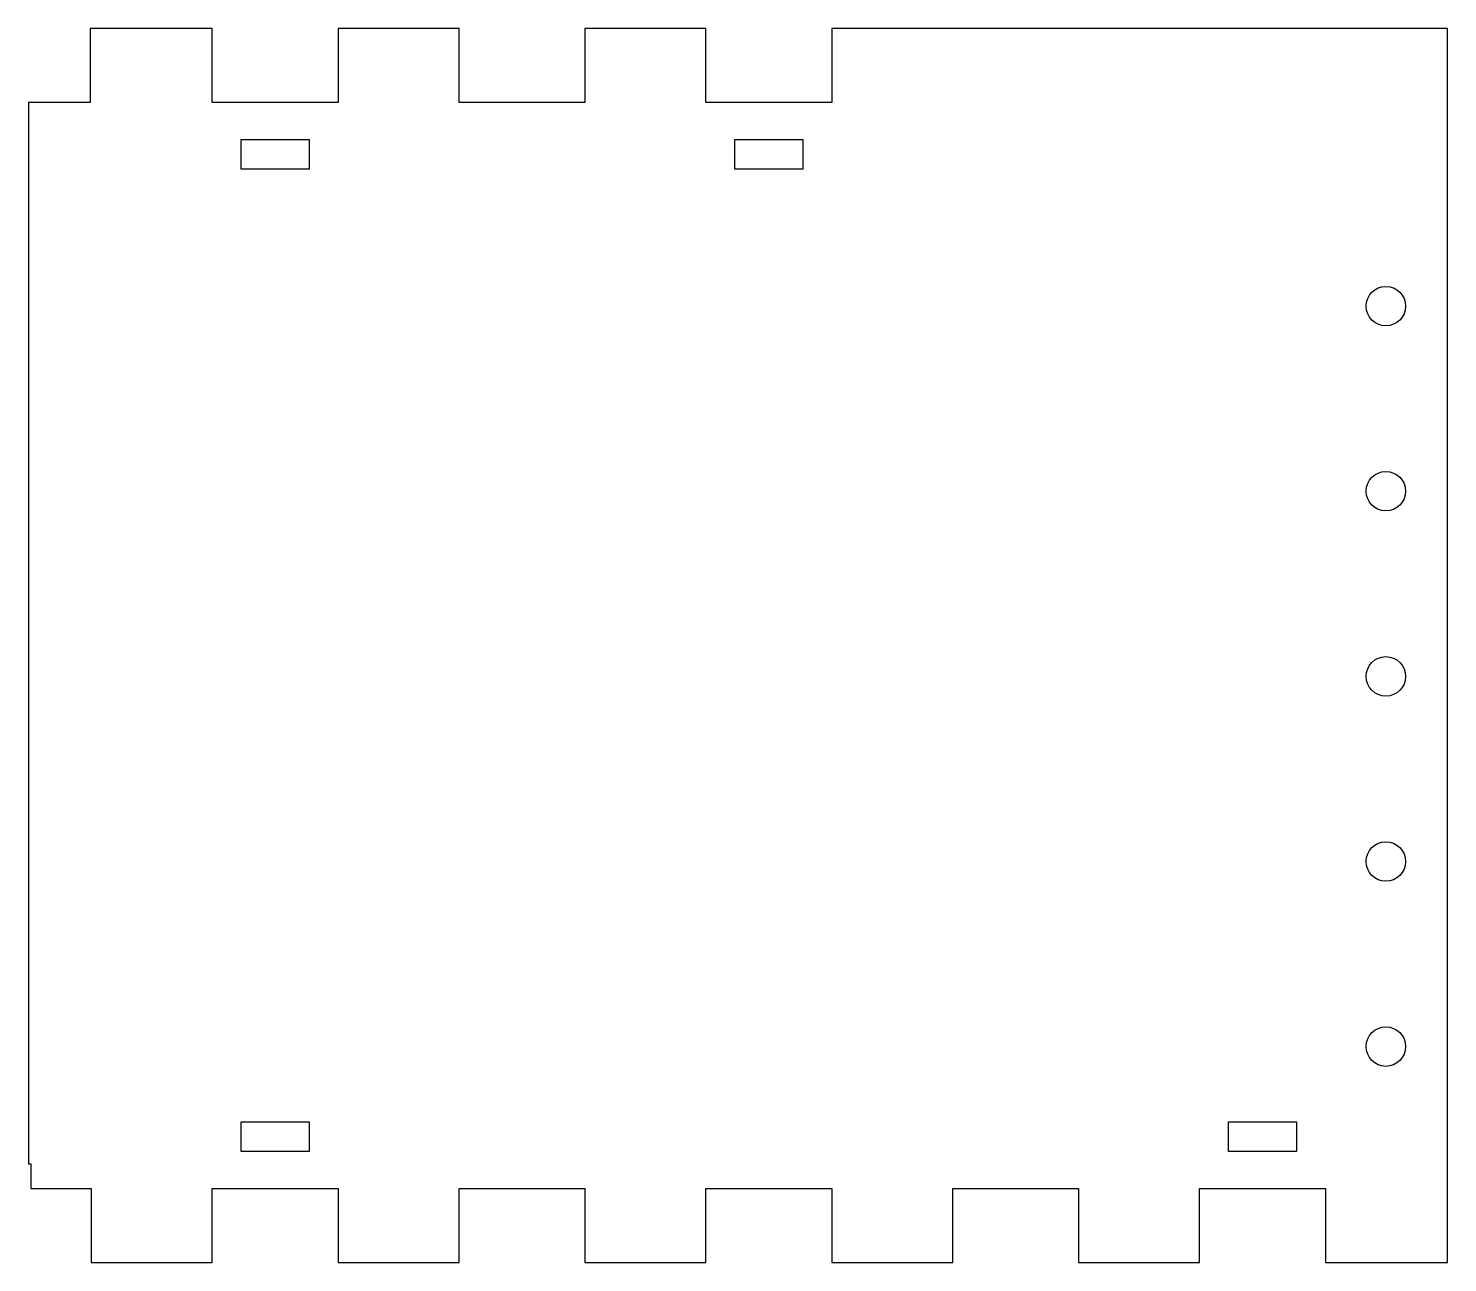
# Model space of a CAD drawing. Header units: millimetres. Extents: x -75 to 40, y -94 to 6.
import ezdxf

# ---------------------------------------------------------------- set-up
doc = ezdxf.new("R2010")
doc.units = ezdxf.units.MM

msp = doc.modelspace()

# ---------------------------------------------------------------- linework, layer by layer
for points in [[(-75, -86), (-74.8, -86), (-74.8, -88), (-69.9, -88), (-69.9, -94), (-60.1, -94), (-60.1, -88), (-49.9, -88), (-49.9, -94), (-40.1, -94), (-40.1, -88), (-29.9, -88), (-29.9, -94), (-20.1, -94), (-20.1, -88), (-9.9, -88), (-9.9, -94), (-0.1, -94), (-0.1, -88), (10.1, -88), (10.1, -94), (19.9, -94), (19.9, -88), (30.1, -88), (30.1, -94), (40, -94), (40, 6), (-9.9, 6), (-9.9, 0), (-20.1, 0), (-20.1, 6), (-29.9, 6), (-29.9, 0), (-40.1, 0), (-40.1, 6), (-49.9, 6), (-49.9, 0), (-60.1, 0), (-60.1, 6), (-70, 6), (-70, 0), (-75, 0)], [(-57.75, -5.4), (-57.75, -3), (-52.25, -3), (-52.25, -5.4)], [(-17.75, -5.4), (-17.75, -3), (-12.25, -3), (-12.25, -5.4)], [(-52.25, -82.6), (-52.25, -85), (-57.75, -85), (-57.75, -82.6)], [(22.25, -85), (22.25, -82.6), (27.75, -82.6), (27.75, -85)]]:
    msp.add_lwpolyline(points, close=True)
for centre in [(35, -16.5), (35, -31.5), (35, -46.5), (35, -61.5), (35, -76.5)]:
    msp.add_circle(centre, 1.6)

doc.saveas('drawing.dxf')
